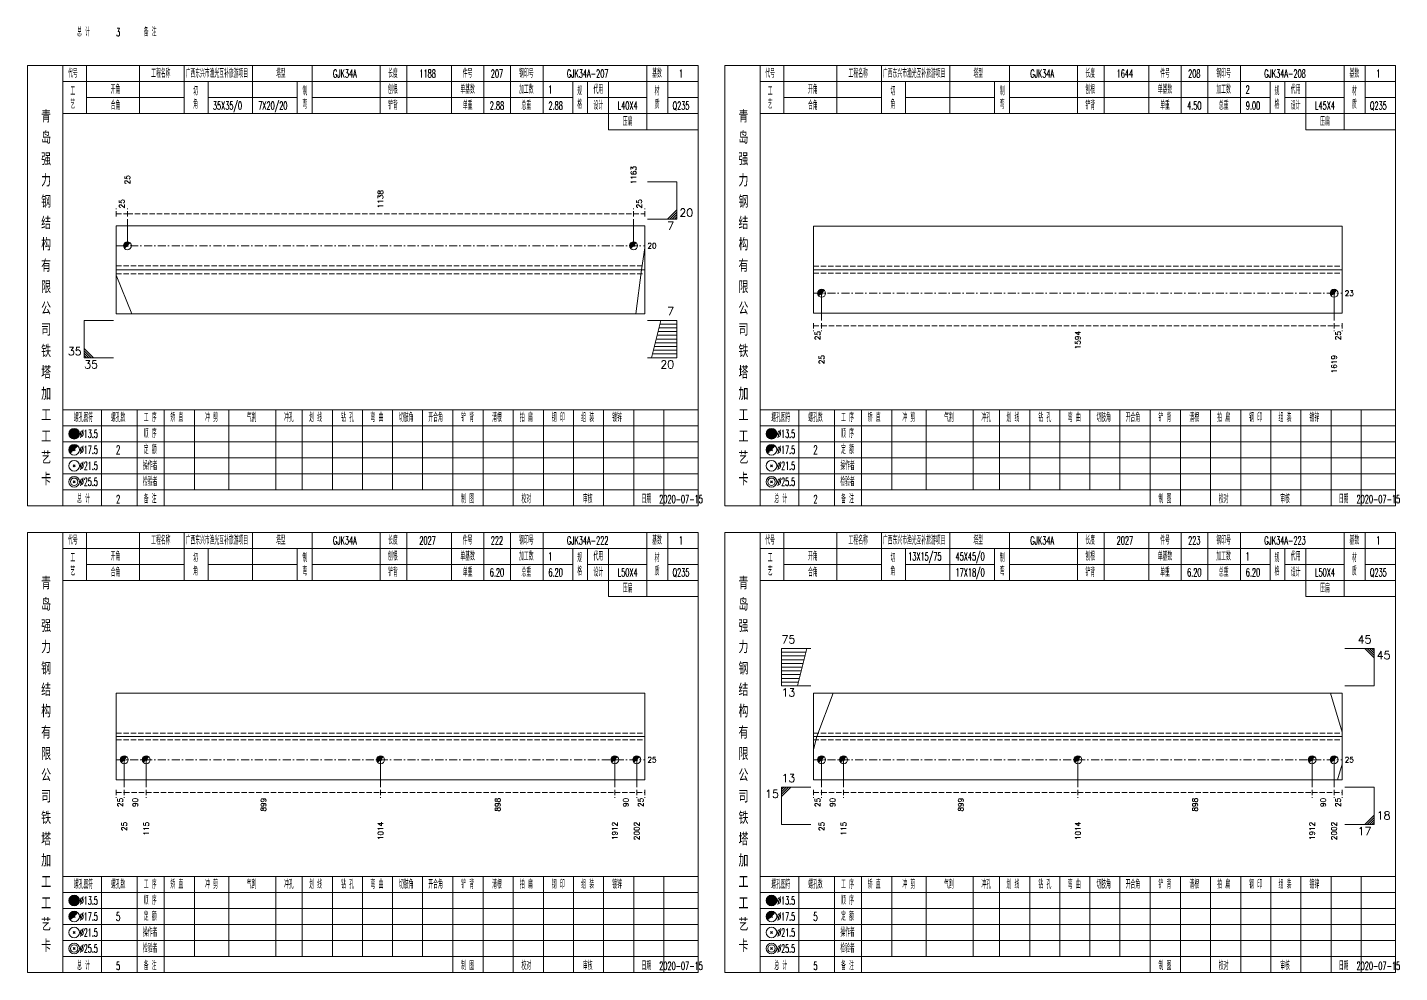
# Model space of a CAD drawing. Extents: x 0 to 2606, y -377 to 6479.
# Drawn here: x 2091 to 2606, y 6125 to 6479 of the extents above; entities that cross this region are included whole.
import ezdxf
from ezdxf.enums import TextEntityAlignment as Align

# ---------------------------------------------------------------- set-up
doc = ezdxf.new("R2010")
doc.units = 0
doc.header["$MEASUREMENT"] = 0
doc.linetypes.add('一点画线', pattern=[5.2, 3, -1, 0.2, -1])
doc.linetypes.add('虚线', pattern=[2.75, 2, -0.75])
doc.layers.get('0').update_dxf_attribs({"linetype": 'CONTINUOUS', "lineweight": 25})
doc.layers.add('1', color=7, linetype='CONTINUOUS', lineweight=25)
doc.layers.add('4', color=7, linetype='CONTINUOUS', lineweight=25)
doc.styles.get("Standard").update_dxf_attribs({"font": 'simplex.shx', "width": 0.7, "height": 3, "bigfont": 'gbhzfs.shx'})

msp = doc.modelspace()

# ---------------------------------------------------------------- linework, layer by layer
at = {"color": 7, "linetype": 'Continuous', "lineweight": 13}
for p, q in [((2334.6, 6421.5), (2323.6, 6421.5)), ((2334.6, 6407.5), (2334.6, 6421.5)), ((2331.1, 6407.5), (2334.6, 6411)), ((2331.98, 6407.5), (2334.6, 6410.12)), ((2332.85, 6407.5), (2334.6, 6409.25)), ((2128.67, 6397.5), (2128.67, 6407.5)), ((2318.43, 6397.5), (2318.43, 6407.5)), ((2334.6, 6407.5), (2323.6, 6407.5)), ((2333.73, 6407.5), (2334.6, 6408.38)), ((2322.6, 6396.75), (2321.43, 6388.5)), ((2321.43, 6388.5), (2319.26, 6372)), ((2124.5, 6386.44), (2130.34, 6372)), ((2388.91, 6379.67), (2388.91, 6369.5)), ((2580.99, 6379.67), (2580.99, 6369.5)), ((2112.5, 6369.5), (2123.5, 6369.5)), ((2112.5, 6369.5), (2112.5, 6355.5)), ((2334.6, 6369.5), (2323.6, 6369.5)), ((2328.6, 6369.5), (2325.1, 6355.5)), ((2334.6, 6368.1), (2328.25, 6368.1)), ((2334.6, 6369.5), (2334.6, 6355.5)), ((2334.6, 6362.5), (2326.85, 6362.5)), ((2334.6, 6363.9), (2327.2, 6363.9)), ((2334.6, 6365.3), (2327.55, 6365.3)), ((2334.6, 6366.7), (2327.9, 6366.7)), ((2116, 6355.5), (2112.5, 6359)), ((2115.12, 6355.5), (2112.5, 6358.12)), ((2334.6, 6358.3), (2325.8, 6358.3)), ((2334.6, 6359.7), (2326.15, 6359.7)), ((2334.6, 6361.1), (2326.5, 6361.1)), ((2114.25, 6355.5), (2112.5, 6357.25)), ((2113.38, 6355.5), (2112.5, 6356.38)), ((2112.5, 6355.5), (2123.5, 6355.5)), ((2334.6, 6355.5), (2323.6, 6355.5)), ((2334.6, 6356.9), (2325.45, 6356.9)), ((2373.9, 6246.5), (2384.9, 6246.5)), ((2373.9, 6232.5), (2373.9, 6246.5)), ((2373.9, 6245.1), (2383.05, 6245.1)), ((2379.9, 6232.5), (2383.4, 6246.5)), ((2596, 6246.5), (2585, 6246.5)), ((2592.5, 6246.5), (2596, 6243)), ((2593.38, 6246.5), (2596, 6243.88)), ((2594.25, 6246.5), (2596, 6244.75)), ((2595.12, 6246.5), (2596, 6245.62)), ((2596, 6232.5), (2596, 6246.5)), ((2373.9, 6243.7), (2382.7, 6243.7)), ((2373.9, 6242.3), (2382.35, 6242.3)), ((2373.9, 6240.9), (2382, 6240.9)), ((2373.9, 6239.5), (2381.65, 6239.5)), ((2373.9, 6238.1), (2381.3, 6238.1)), ((2373.9, 6236.7), (2380.95, 6236.7)), ((2373.9, 6235.3), (2380.6, 6235.3)), ((2373.9, 6233.9), (2380.25, 6233.9)), ((2373.9, 6232.5), (2384.9, 6232.5)), ((2387.17, 6213.5), (2393.23, 6229.7)), ((2584, 6215.12), (2579.6, 6229.7)), ((2596, 6232.5), (2585, 6232.5)), ((2385.9, 6208.64), (2387.17, 6213.5)), ((2127.5, 6204.8), (2127.5, 6194.5)), ((2135.74, 6204.8), (2135.74, 6194.5)), ((2223.6, 6204.8), (2223.6, 6194.5)), ((2311.36, 6204.8), (2311.36, 6194.5)), ((2319.6, 6204.8), (2319.6, 6194.5)), ((2388.9, 6204.8), (2388.9, 6194.5)), ((2397.14, 6204.8), (2397.14, 6194.5)), ((2485, 6204.8), (2485, 6194.5)), ((2572.76, 6204.8), (2572.76, 6194.5)), ((2581, 6204.8), (2581, 6194.5)), ((2584, 6203.13), (2582.34, 6197.3)), ((2373.9, 6194.5), (2384.9, 6194.5)), ((2373.9, 6194.5), (2373.9, 6180.5)), ((2374.78, 6194.5), (2373.9, 6193.62)), ((2375.65, 6194.5), (2373.9, 6192.75)), ((2376.53, 6194.5), (2373.9, 6191.88)), ((2377.4, 6194.5), (2373.9, 6191)), ((2596, 6194.5), (2585, 6194.5)), ((2596, 6194.5), (2596, 6180.5)), ((2592.5, 6180.5), (2596, 6184)), ((2593.38, 6180.5), (2596, 6183.12)), ((2373.9, 6180.5), (2384.9, 6180.5)), ((2596, 6180.5), (2585, 6180.5)), ((2594.25, 6180.5), (2596, 6182.25)), ((2595.12, 6180.5), (2596, 6181.38))]:
    msp.add_line(p, q, dxfattribs=at)
at = {"color": 8, "linetype": '虚线', "lineweight": 9}
for p, q in [((2124.5, 6408.5), (2124.5, 6411.5)), ((2124.5, 6409.5), (2128.67, 6409.5)), ((2128.67, 6408.5), (2128.67, 6411.5)), ((2128.67, 6408.5), (2128.67, 6411.5)), ((2128.67, 6409.5), (2318.43, 6409.5)), ((2318.43, 6408.5), (2318.43, 6411.5)), ((2318.43, 6408.5), (2318.43, 6411.5)), ((2318.43, 6409.5), (2322.6, 6409.5)), ((2322.6, 6408.5), (2322.6, 6411.5)), ((2385.9, 6368.5), (2385.9, 6365.5)), ((2388.91, 6368.5), (2388.91, 6365.5)), ((2388.91, 6368.5), (2388.91, 6365.5)), ((2580.99, 6368.5), (2580.99, 6365.5)), ((2580.99, 6368.5), (2580.99, 6365.5)), ((2584, 6368.5), (2584, 6365.5)), ((2385.9, 6367.5), (2388.91, 6367.5)), ((2388.91, 6367.5), (2580.99, 6367.5)), ((2580.99, 6367.5), (2584, 6367.5)), ((2124.5, 6193.5), (2124.5, 6190.5)), ((2127.5, 6193.5), (2127.5, 6190.5)), ((2127.5, 6193.5), (2127.5, 6190.5)), ((2135.74, 6193.5), (2135.74, 6190.5)), ((2135.74, 6193.5), (2135.74, 6190.5)), ((2223.6, 6193.5), (2223.6, 6190.5)), ((2223.6, 6193.5), (2223.6, 6190.5)), ((2311.36, 6193.5), (2311.36, 6190.5)), ((2311.36, 6193.5), (2311.36, 6190.5)), ((2319.6, 6193.5), (2319.6, 6190.5)), ((2319.6, 6193.5), (2319.6, 6190.5)), ((2322.6, 6193.5), (2322.6, 6190.5)), ((2385.9, 6193.5), (2385.9, 6190.5)), ((2388.9, 6193.5), (2388.9, 6190.5)), ((2388.9, 6193.5), (2388.9, 6190.5)), ((2397.14, 6193.5), (2397.14, 6190.5)), ((2397.14, 6193.5), (2397.14, 6190.5)), ((2485, 6193.5), (2485, 6190.5)), ((2485, 6193.5), (2485, 6190.5)), ((2572.76, 6193.5), (2572.76, 6190.5)), ((2572.76, 6193.5), (2572.76, 6190.5)), ((2581, 6193.5), (2581, 6190.5)), ((2581, 6193.5), (2581, 6190.5)), ((2584, 6193.5), (2584, 6190.5)), ((2124.5, 6192.5), (2127.5, 6192.5)), ((2127.5, 6192.5), (2135.74, 6192.5)), ((2135.74, 6192.5), (2223.6, 6192.5)), ((2223.6, 6192.5), (2311.36, 6192.5)), ((2311.36, 6192.5), (2319.6, 6192.5)), ((2319.6, 6192.5), (2322.6, 6192.5)), ((2385.9, 6192.5), (2388.9, 6192.5)), ((2388.9, 6192.5), (2397.14, 6192.5)), ((2397.14, 6192.5), (2485, 6192.5)), ((2485, 6192.5), (2572.76, 6192.5)), ((2572.76, 6192.5), (2581, 6192.5)), ((2581, 6192.5), (2584, 6192.5))]:
    msp.add_line(p, q, dxfattribs=at)
at = {"color": 7, "linetype": 'Continuous', "lineweight": 18}
for p, q in [((2124.5, 6405), (2124.5, 6372)), ((2124.5, 6405), (2322.6, 6405)), ((2322.6, 6405), (2322.6, 6372)), ((2385.9, 6404.83), (2385.9, 6372.17)), ((2385.9, 6404.83), (2584, 6404.83)), ((2584, 6404.83), (2584, 6372.17)), ((2124.5, 6388.5), (2322.6, 6388.5)), ((2385.9, 6388.5), (2584, 6388.5)), ((2124.5, 6229.7), (2124.5, 6197.3)), ((2124.5, 6229.7), (2322.6, 6229.7)), ((2322.6, 6229.7), (2322.6, 6197.3)), ((2385.9, 6229.7), (2385.9, 6197.3)), ((2385.9, 6229.7), (2584, 6229.7)), ((2584, 6229.7), (2584, 6197.3)), ((2124.5, 6213.5), (2322.6, 6213.5)), ((2385.9, 6213.5), (2584, 6213.5))]:
    msp.add_line(p, q, dxfattribs=at)
at = {"color": 3, "linetype": '一点画线', "lineweight": 13}
for p, q in [((2124.5, 6397.5), (2322.6, 6397.5)), ((2385.9, 6379.67), (2584, 6379.67)), ((2124.5, 6204.8), (2322.6, 6204.8)), ((2385.9, 6204.8), (2584, 6204.8))]:
    msp.add_line(p, q, dxfattribs=at)
at = {"color": 7, "linetype": 'Continuous', "lineweight": 0}
for p, q in [((2128.37, 6397.2), (2128.97, 6397.8)), ((2128.37, 6397.8), (2128.97, 6397.2)), ((2318.13, 6397.2), (2318.73, 6397.8)), ((2318.13, 6397.8), (2318.73, 6397.2))]:
    msp.add_line(p, q, dxfattribs=at)
at = {"color": 1, "linetype": '虚线', "lineweight": 18}
for p, q in [((2124.5, 6390), (2322.6, 6390)), ((2385.9, 6389.83), (2584, 6389.83)), ((2124.5, 6387), (2322.6, 6387)), ((2385.9, 6387.17), (2584, 6387.17)), ((2124.5, 6214.7), (2322.6, 6214.7)), ((2385.9, 6214.7), (2584, 6214.7)), ((2124.5, 6212.3), (2322.6, 6212.3)), ((2385.9, 6212.3), (2584, 6212.3))]:
    msp.add_line(p, q, dxfattribs=at)
at = {"color": 7, "linetype": 'Continuous', "lineweight": 13}
for centre in [(2128.67, 6397.5), (2318.43, 6397.5)]:
    msp.add_circle(centre, 1.5, dxfattribs=at)
for centre, radius in [((2128.67, 6397.5), 1.35), ((2128.67, 6397.5), 1.2), ((2128.67, 6397.5), 1.05), ((2318.43, 6397.5), 1.35), ((2318.43, 6397.5), 1.2), ((2318.43, 6397.5), 1.05), ((2128.67, 6397.5), 0.9), ((2128.67, 6397.5), 0.75), ((2128.67, 6397.5), 0.6), ((2128.67, 6397.5), 0.45), ((2128.67, 6397.5), 0.3), ((2128.67, 6397.5), 0.15), ((2318.43, 6397.5), 0.9), ((2318.43, 6397.5), 0.75), ((2318.43, 6397.5), 0.6), ((2318.43, 6397.5), 0.45), ((2318.43, 6397.5), 0.3), ((2318.43, 6397.5), 0.15)]:
    msp.add_arc(centre, radius, 45, 225, dxfattribs=at)
at = {"layer": '1', "color": 7, "linetype": 'Continuous', "lineweight": 0}
for p, q in [((2388.61, 6379.37), (2389.21, 6379.97)), ((2388.61, 6379.97), (2389.21, 6379.37)), ((2580.69, 6379.37), (2581.29, 6379.97)), ((2580.69, 6379.97), (2581.29, 6379.37)), ((2127.2, 6204.5), (2127.8, 6205.1)), ((2127.2, 6205.1), (2127.8, 6204.5)), ((2135.44, 6204.5), (2136.04, 6205.1)), ((2135.44, 6205.1), (2136.04, 6204.5)), ((2223.3, 6204.5), (2223.9, 6205.1)), ((2223.3, 6205.1), (2223.9, 6204.5)), ((2311.06, 6204.5), (2311.66, 6205.1)), ((2311.06, 6205.1), (2311.66, 6204.5)), ((2319.3, 6204.5), (2319.9, 6205.1)), ((2319.3, 6205.1), (2319.9, 6204.5)), ((2388.6, 6204.5), (2389.2, 6205.1)), ((2388.6, 6205.1), (2389.2, 6204.5)), ((2396.84, 6204.5), (2397.44, 6205.1)), ((2396.84, 6205.1), (2397.44, 6204.5)), ((2484.7, 6204.5), (2485.3, 6205.1)), ((2484.7, 6205.1), (2485.3, 6204.5)), ((2572.46, 6204.5), (2573.06, 6205.1)), ((2572.46, 6205.1), (2573.06, 6204.5)), ((2580.7, 6204.5), (2581.3, 6205.1)), ((2580.7, 6205.1), (2581.3, 6204.5))]:
    msp.add_line(p, q, dxfattribs=at)
at = {"layer": '1', "color": 7, "linetype": 'Continuous', "lineweight": 18}
for p, q in [((2124.5, 6372), (2322.6, 6372)), ((2385.9, 6372.17), (2584, 6372.17)), ((2124.5, 6197.3), (2322.6, 6197.3)), ((2385.9, 6197.3), (2584, 6197.3))]:
    msp.add_line(p, q, dxfattribs=at)
at = {"layer": '1', "color": 7, "linetype": 'Continuous', "lineweight": 13}
for centre in [(2388.91, 6379.67), (2580.99, 6379.67), (2127.5, 6204.8), (2135.74, 6204.8), (2223.6, 6204.8), (2311.36, 6204.8), (2319.6, 6204.8), (2388.9, 6204.8), (2397.14, 6204.8), (2485, 6204.8), (2572.76, 6204.8), (2581, 6204.8)]:
    msp.add_circle(centre, 1.5, dxfattribs=at)
for centre, radius in [((2388.91, 6379.67), 1.35), ((2388.91, 6379.67), 1.2), ((2388.91, 6379.67), 1.05), ((2388.91, 6379.67), 0.9), ((2388.91, 6379.67), 0.75), ((2388.91, 6379.67), 0.6), ((2388.91, 6379.67), 0.45), ((2388.91, 6379.67), 0.3), ((2388.91, 6379.67), 0.15), ((2580.99, 6379.67), 1.35), ((2580.99, 6379.67), 1.2), ((2580.99, 6379.67), 1.05), ((2580.99, 6379.67), 0.9), ((2580.99, 6379.67), 0.75), ((2580.99, 6379.67), 0.6), ((2580.99, 6379.67), 0.45), ((2580.99, 6379.67), 0.3), ((2580.99, 6379.67), 0.15), ((2127.5, 6204.8), 1.35), ((2127.5, 6204.8), 1.2), ((2127.5, 6204.8), 1.05), ((2127.5, 6204.8), 0.9), ((2127.5, 6204.8), 0.75), ((2127.5, 6204.8), 0.6), ((2127.5, 6204.8), 0.45), ((2127.5, 6204.8), 0.3), ((2127.5, 6204.8), 0.15), ((2135.74, 6204.8), 1.35), ((2135.74, 6204.8), 1.2), ((2135.74, 6204.8), 1.05), ((2135.74, 6204.8), 0.9), ((2135.74, 6204.8), 0.75), ((2135.74, 6204.8), 0.6), ((2135.74, 6204.8), 0.45), ((2135.74, 6204.8), 0.3), ((2135.74, 6204.8), 0.15), ((2223.6, 6204.8), 1.35), ((2223.6, 6204.8), 1.2), ((2223.6, 6204.8), 1.05), ((2223.6, 6204.8), 0.9), ((2223.6, 6204.8), 0.75), ((2223.6, 6204.8), 0.6), ((2223.6, 6204.8), 0.45), ((2223.6, 6204.8), 0.3), ((2223.6, 6204.8), 0.15), ((2311.36, 6204.8), 1.35), ((2311.36, 6204.8), 1.2), ((2311.36, 6204.8), 1.05), ((2311.36, 6204.8), 0.9), ((2311.36, 6204.8), 0.75), ((2311.36, 6204.8), 0.6), ((2311.36, 6204.8), 0.45), ((2311.36, 6204.8), 0.3), ((2311.36, 6204.8), 0.15), ((2319.6, 6204.8), 1.35), ((2319.6, 6204.8), 1.2), ((2319.6, 6204.8), 1.05), ((2319.6, 6204.8), 0.9), ((2319.6, 6204.8), 0.75), ((2319.6, 6204.8), 0.6), ((2319.6, 6204.8), 0.45), ((2319.6, 6204.8), 0.3), ((2319.6, 6204.8), 0.15), ((2388.9, 6204.8), 1.35), ((2388.9, 6204.8), 1.2), ((2388.9, 6204.8), 1.05), ((2388.9, 6204.8), 0.9), ((2388.9, 6204.8), 0.75), ((2388.9, 6204.8), 0.6), ((2388.9, 6204.8), 0.45), ((2388.9, 6204.8), 0.3), ((2388.9, 6204.8), 0.15), ((2397.14, 6204.8), 1.35), ((2397.14, 6204.8), 1.2), ((2397.14, 6204.8), 1.05), ((2397.14, 6204.8), 0.9), ((2397.14, 6204.8), 0.75), ((2397.14, 6204.8), 0.6), ((2397.14, 6204.8), 0.45), ((2397.14, 6204.8), 0.3), ((2397.14, 6204.8), 0.15), ((2485, 6204.8), 1.35), ((2485, 6204.8), 1.2), ((2485, 6204.8), 1.05), ((2485, 6204.8), 0.9), ((2485, 6204.8), 0.75), ((2485, 6204.8), 0.6), ((2485, 6204.8), 0.45), ((2485, 6204.8), 0.3), ((2485, 6204.8), 0.15), ((2572.76, 6204.8), 1.35), ((2572.76, 6204.8), 1.2), ((2572.76, 6204.8), 1.05), ((2572.76, 6204.8), 0.9), ((2572.76, 6204.8), 0.75), ((2572.76, 6204.8), 0.6), ((2572.76, 6204.8), 0.45), ((2572.76, 6204.8), 0.3), ((2572.76, 6204.8), 0.15), ((2581, 6204.8), 1.35), ((2581, 6204.8), 1.2), ((2581, 6204.8), 1.05), ((2581, 6204.8), 0.9), ((2581, 6204.8), 0.75), ((2581, 6204.8), 0.6), ((2581, 6204.8), 0.45), ((2581, 6204.8), 0.3), ((2581, 6204.8), 0.15)]:
    msp.add_arc(centre, radius, 45, 225, dxfattribs=at)
at = {"layer": '4', "color": 1, "linetype": 'Continuous', "lineweight": 18}
for p, q in [((2104.5, 6300), (2104.5, 6465)), ((2113.4, 6447), (2113.4, 6465)), ((2133.2, 6447), (2133.2, 6465)), ((2150, 6447), (2150, 6465)), ((2175.6, 6447), (2175.6, 6465)), ((2197.9, 6447), (2197.9, 6465)), ((2223.4, 6447), (2223.4, 6465)), ((2233.4, 6447), (2233.4, 6465)), ((2250.1, 6447), (2250.1, 6465)), ((2262.3, 6447), (2262.3, 6465)), ((2272.3, 6447), (2272.3, 6465)), ((2284.5, 6447), (2284.5, 6465)), ((2323.4, 6441), (2323.4, 6465)), ((2331.2, 6447), (2331.2, 6465)), ((2365.9, 6300), (2365.9, 6465)), ((2374.8, 6447), (2374.8, 6465)), ((2394.6, 6447), (2394.6, 6465)), ((2411.4, 6447), (2411.4, 6465)), ((2437, 6447), (2437, 6465)), ((2459.3, 6447), (2459.3, 6465)), ((2484.8, 6447), (2484.8, 6465)), ((2494.8, 6447), (2494.8, 6465)), ((2511.5, 6447), (2511.5, 6465)), ((2523.7, 6447), (2523.7, 6465)), ((2533.7, 6447), (2533.7, 6465)), ((2545.9, 6447), (2545.9, 6465)), ((2584.8, 6441), (2584.8, 6465)), ((2592.6, 6447), (2592.6, 6465)), ((2104.5, 6459), (2342.6, 6459)), ((2159, 6447), (2159, 6459)), ((2192.3, 6447), (2192.3, 6459)), ((2295.6, 6447), (2295.6, 6459)), ((2301.2, 6447), (2301.2, 6459)), ((2309, 6441), (2309, 6459)), ((2365.9, 6459), (2604, 6459)), ((2420.4, 6447), (2420.4, 6459)), ((2453.7, 6447), (2453.7, 6459)), ((2557, 6447), (2557, 6459)), ((2562.6, 6447), (2562.6, 6459)), ((2570.4, 6441), (2570.4, 6459)), ((2113.4, 6453), (2150, 6453)), ((2159, 6453), (2192.3, 6453)), ((2197.9, 6453), (2295.6, 6453)), ((2301.2, 6453), (2323.4, 6453)), ((2331.2, 6453), (2342.6, 6453)), ((2374.8, 6453), (2411.4, 6453)), ((2420.4, 6453), (2453.7, 6453)), ((2459.3, 6453), (2557, 6453)), ((2562.6, 6453), (2584.8, 6453)), ((2592.6, 6453), (2604, 6453)), ((2104.5, 6447), (2342.6, 6447)), ((2365.9, 6447), (2604, 6447)), ((2309, 6441), (2342.6, 6441)), ((2570.4, 6441), (2604, 6441)), ((2104.5, 6336), (2342.6, 6336)), ((2119, 6300), (2119, 6336)), ((2132.3, 6300), (2132.3, 6336)), ((2142.4, 6300), (2142.4, 6336)), ((2153.8, 6306), (2153.8, 6336)), ((2166.7, 6306), (2166.7, 6336)), ((2184.3, 6306), (2184.3, 6336)), ((2194.2, 6306), (2194.2, 6336)), ((2205.5, 6306), (2205.5, 6336)), ((2216.8, 6306), (2216.8, 6336)), ((2228.1, 6306), (2228.1, 6336)), ((2239.3, 6306), (2239.3, 6336)), ((2250.7, 6306), (2250.7, 6336)), ((2262, 6306), (2262, 6336)), ((2273.3, 6306), (2273.3, 6336)), ((2284.6, 6306), (2284.6, 6336)), ((2295.9, 6306), (2295.9, 6336)), ((2307.2, 6306), (2307.2, 6336)), ((2318.5, 6306), (2318.5, 6336)), ((2329.8, 6306), (2329.8, 6336)), ((2365.9, 6336), (2604, 6336)), ((2380.4, 6300), (2380.4, 6336)), ((2393.7, 6300), (2393.7, 6336)), ((2403.8, 6300), (2403.8, 6336)), ((2415.2, 6306), (2415.2, 6336)), ((2428.1, 6306), (2428.1, 6336)), ((2445.7, 6306), (2445.7, 6336)), ((2455.6, 6306), (2455.6, 6336)), ((2466.9, 6306), (2466.9, 6336)), ((2478.2, 6306), (2478.2, 6336)), ((2489.5, 6306), (2489.5, 6336)), ((2500.7, 6306), (2500.7, 6336)), ((2512.1, 6306), (2512.1, 6336)), ((2523.4, 6306), (2523.4, 6336)), ((2534.7, 6306), (2534.7, 6336)), ((2546, 6306), (2546, 6336)), ((2557.3, 6306), (2557.3, 6336)), ((2568.6, 6306), (2568.6, 6336)), ((2579.9, 6306), (2579.9, 6336)), ((2591.2, 6306), (2591.2, 6336)), ((2104.5, 6330), (2342.6, 6330)), ((2365.9, 6330), (2604, 6330)), ((2104.5, 6324), (2342.6, 6324)), ((2365.9, 6324), (2604, 6324)), ((2104.5, 6318), (2342.6, 6318)), ((2365.9, 6318), (2604, 6318)), ((2104.5, 6312), (2342.6, 6312)), ((2365.9, 6312), (2604, 6312)), ((2104.5, 6306), (2342.6, 6306)), ((2250.7, 6300), (2250.7, 6306)), ((2262, 6300), (2262, 6306)), ((2273.3, 6300), (2273.3, 6306)), ((2284.6, 6300), (2284.6, 6306)), ((2295.9, 6300), (2295.9, 6306)), ((2307.2, 6300), (2307.2, 6306)), ((2318.5, 6300), (2318.5, 6306)), ((2329.8, 6300), (2329.8, 6306)), ((2365.9, 6306), (2604, 6306)), ((2512.1, 6300), (2512.1, 6306)), ((2523.4, 6300), (2523.4, 6306)), ((2534.7, 6300), (2534.7, 6306)), ((2546, 6300), (2546, 6306)), ((2557.3, 6300), (2557.3, 6306)), ((2568.6, 6300), (2568.6, 6306)), ((2579.9, 6300), (2579.9, 6306)), ((2591.2, 6300), (2591.2, 6306)), ((2104.5, 6125), (2104.5, 6290)), ((2113.4, 6272), (2113.4, 6290)), ((2133.2, 6272), (2133.2, 6290)), ((2150, 6272), (2150, 6290)), ((2175.6, 6272), (2175.6, 6290)), ((2197.9, 6272), (2197.9, 6290)), ((2223.4, 6272), (2223.4, 6290)), ((2233.4, 6272), (2233.4, 6290)), ((2250.1, 6272), (2250.1, 6290)), ((2262.3, 6272), (2262.3, 6290)), ((2272.3, 6272), (2272.3, 6290)), ((2284.5, 6272), (2284.5, 6290)), ((2323.4, 6266), (2323.4, 6290)), ((2331.2, 6272), (2331.2, 6290)), ((2365.9, 6125), (2365.9, 6290)), ((2374.8, 6272), (2374.8, 6290)), ((2394.6, 6272), (2394.6, 6290)), ((2411.4, 6272), (2411.4, 6290)), ((2437, 6272), (2437, 6290)), ((2459.3, 6272), (2459.3, 6290)), ((2484.8, 6272), (2484.8, 6290)), ((2494.8, 6272), (2494.8, 6290)), ((2511.5, 6272), (2511.5, 6290)), ((2523.7, 6272), (2523.7, 6290)), ((2533.7, 6272), (2533.7, 6290)), ((2545.9, 6272), (2545.9, 6290)), ((2584.8, 6266), (2584.8, 6290)), ((2592.6, 6272), (2592.6, 6290)), ((2104.5, 6284), (2342.6, 6284)), ((2159, 6272), (2159, 6284)), ((2192.3, 6272), (2192.3, 6284)), ((2295.6, 6272), (2295.6, 6284)), ((2301.2, 6272), (2301.2, 6284)), ((2309, 6266), (2309, 6284)), ((2365.9, 6284), (2604, 6284)), ((2420.4, 6272), (2420.4, 6284)), ((2453.7, 6272), (2453.7, 6284)), ((2557, 6272), (2557, 6284)), ((2562.6, 6272), (2562.6, 6284)), ((2570.4, 6266), (2570.4, 6284)), ((2113.4, 6278), (2150, 6278)), ((2159, 6278), (2192.3, 6278)), ((2197.9, 6278), (2295.6, 6278)), ((2301.2, 6278), (2323.4, 6278)), ((2331.2, 6278), (2342.6, 6278)), ((2374.8, 6278), (2411.4, 6278)), ((2420.4, 6278), (2453.7, 6278)), ((2459.3, 6278), (2557, 6278)), ((2562.6, 6278), (2584.8, 6278)), ((2592.6, 6278), (2604, 6278)), ((2104.5, 6272), (2342.6, 6272)), ((2365.9, 6272), (2604, 6272)), ((2309, 6266), (2342.6, 6266)), ((2570.4, 6266), (2604, 6266)), ((2104.5, 6161), (2342.6, 6161)), ((2119, 6125), (2119, 6161)), ((2132.3, 6125), (2132.3, 6161)), ((2142.4, 6125), (2142.4, 6161)), ((2153.8, 6131), (2153.8, 6161)), ((2166.7, 6131), (2166.7, 6161)), ((2184.3, 6131), (2184.3, 6161)), ((2194.2, 6131), (2194.2, 6161)), ((2205.5, 6131), (2205.5, 6161)), ((2216.8, 6131), (2216.8, 6161)), ((2228.1, 6131), (2228.1, 6161)), ((2239.3, 6131), (2239.3, 6161)), ((2250.7, 6131), (2250.7, 6161)), ((2262, 6131), (2262, 6161)), ((2273.3, 6131), (2273.3, 6161)), ((2284.6, 6131), (2284.6, 6161)), ((2295.9, 6131), (2295.9, 6161)), ((2307.2, 6131), (2307.2, 6161)), ((2318.5, 6131), (2318.5, 6161)), ((2329.8, 6131), (2329.8, 6161)), ((2365.9, 6161), (2604, 6161)), ((2380.4, 6125), (2380.4, 6161)), ((2393.7, 6125), (2393.7, 6161)), ((2403.8, 6125), (2403.8, 6161)), ((2415.2, 6131), (2415.2, 6161)), ((2428.1, 6131), (2428.1, 6161)), ((2445.7, 6131), (2445.7, 6161)), ((2455.6, 6131), (2455.6, 6161)), ((2466.9, 6131), (2466.9, 6161)), ((2478.2, 6131), (2478.2, 6161)), ((2489.5, 6131), (2489.5, 6161)), ((2500.7, 6131), (2500.7, 6161)), ((2512.1, 6131), (2512.1, 6161)), ((2523.4, 6131), (2523.4, 6161)), ((2534.7, 6131), (2534.7, 6161)), ((2546, 6131), (2546, 6161)), ((2557.3, 6131), (2557.3, 6161)), ((2568.6, 6131), (2568.6, 6161)), ((2579.9, 6131), (2579.9, 6161)), ((2591.2, 6131), (2591.2, 6161)), ((2104.5, 6155), (2342.6, 6155)), ((2365.9, 6155), (2604, 6155)), ((2104.5, 6149), (2342.6, 6149)), ((2365.9, 6149), (2604, 6149)), ((2104.5, 6143), (2342.6, 6143)), ((2365.9, 6143), (2604, 6143)), ((2104.5, 6137), (2342.6, 6137)), ((2365.9, 6137), (2604, 6137)), ((2104.5, 6131), (2342.6, 6131)), ((2250.7, 6125), (2250.7, 6131)), ((2262, 6125), (2262, 6131)), ((2273.3, 6125), (2273.3, 6131)), ((2284.6, 6125), (2284.6, 6131)), ((2295.9, 6125), (2295.9, 6131)), ((2307.2, 6125), (2307.2, 6131)), ((2318.5, 6125), (2318.5, 6131)), ((2329.8, 6125), (2329.8, 6131)), ((2365.9, 6131), (2604, 6131)), ((2512.1, 6125), (2512.1, 6131)), ((2523.4, 6125), (2523.4, 6131)), ((2534.7, 6125), (2534.7, 6131)), ((2546, 6125), (2546, 6131)), ((2557.3, 6125), (2557.3, 6131)), ((2568.6, 6125), (2568.6, 6131)), ((2579.9, 6125), (2579.9, 6131)), ((2591.2, 6125), (2591.2, 6131))]:
    msp.add_line(p, q, dxfattribs=at)
at = {"layer": '4', "color": 7, "linetype": 'Continuous', "lineweight": 13}
for p, q in [((2108.5, 6326.8), (2108.9, 6327.2)), ((2108.9, 6326.8), (2108.5, 6327.2)), ((2369.9, 6326.8), (2370.3, 6327.2)), ((2370.3, 6326.8), (2369.9, 6327.2)), ((2108.3, 6314.6), (2109.1, 6315.4)), ((2109.1, 6314.6), (2108.3, 6315.4)), ((2369.7, 6314.6), (2370.5, 6315.4)), ((2370.5, 6314.6), (2369.7, 6315.4)), ((2108.3, 6308.6), (2109.1, 6309.4)), ((2109.1, 6308.6), (2108.3, 6309.4)), ((2369.7, 6308.6), (2370.5, 6309.4)), ((2370.5, 6308.6), (2369.7, 6309.4)), ((2108.5, 6151.8), (2108.9, 6152.2)), ((2108.9, 6151.8), (2108.5, 6152.2)), ((2369.9, 6151.8), (2370.3, 6152.2)), ((2370.3, 6151.8), (2369.9, 6152.2)), ((2108.3, 6139.6), (2109.1, 6140.4)), ((2109.1, 6139.6), (2108.3, 6140.4)), ((2369.7, 6139.6), (2370.5, 6140.4)), ((2370.5, 6139.6), (2369.7, 6140.4)), ((2108.3, 6133.6), (2109.1, 6134.4)), ((2109.1, 6133.6), (2108.3, 6134.4)), ((2369.7, 6133.6), (2370.5, 6134.4)), ((2370.5, 6133.6), (2369.7, 6134.4))]:
    msp.add_line(p, q, dxfattribs=at)
at = {"layer": '4', "color": 7, "linetype": 'Continuous', "lineweight": 0}
for p, q in [((2108.3, 6320.6), (2109.1, 6321.4)), ((2108.3, 6321.4), (2109.1, 6320.6)), ((2369.7, 6320.6), (2370.5, 6321.4)), ((2369.7, 6321.4), (2370.5, 6320.6)), ((2108.3, 6145.6), (2109.1, 6146.4)), ((2108.3, 6146.4), (2109.1, 6145.6)), ((2369.7, 6145.6), (2370.5, 6146.4)), ((2369.7, 6146.4), (2370.5, 6145.6))]:
    msp.add_line(p, q, dxfattribs=at)
at = {"layer": '4', "color": 1, "linetype": 'Continuous', "lineweight": 18}
for points in [[(2091.2, 6465), (2091.2, 6300), (2342.6, 6300), (2342.6, 6465)], [(2352.6, 6465), (2352.6, 6300), (2604, 6300), (2604, 6465)], [(2091.2, 6290), (2091.2, 6125), (2342.6, 6125), (2342.6, 6290)], [(2352.6, 6290), (2352.6, 6125), (2604, 6125), (2604, 6290)]]:
    msp.add_lwpolyline(points, close=True, dxfattribs=at)
at = {"layer": '4', "color": 7, "linetype": 'Continuous', "lineweight": 13}
for centre, radius in [((2108.7, 6327), 2), ((2108.7, 6327), 1.8), ((2108.7, 6327), 1.6), ((2108.7, 6327), 1.4), ((2108.7, 6327), 1.2), ((2108.7, 6327), 1), ((2108.7, 6327), 0.8), ((2108.7, 6327), 0.6), ((2108.7, 6327), 0.4), ((2108.7, 6327), 0.2), ((2370.1, 6327), 2), ((2370.1, 6327), 1.8), ((2370.1, 6327), 1.6), ((2370.1, 6327), 1.4), ((2370.1, 6327), 1.2), ((2370.1, 6327), 1), ((2370.1, 6327), 0.8), ((2370.1, 6327), 0.6), ((2370.1, 6327), 0.4), ((2370.1, 6327), 0.2), ((2108.7, 6321), 2), ((2370.1, 6321), 2), ((2108.7, 6315), 2), ((2370.1, 6315), 2), ((2108.7, 6309), 2), ((2108.7, 6309), 1.4), ((2370.1, 6309), 2), ((2370.1, 6309), 1.4), ((2108.7, 6152), 2), ((2108.7, 6152), 1.8), ((2108.7, 6152), 1.6), ((2108.7, 6152), 1.4), ((2108.7, 6152), 1.2), ((2108.7, 6152), 1), ((2108.7, 6152), 0.8), ((2108.7, 6152), 0.6), ((2108.7, 6152), 0.4), ((2108.7, 6152), 0.2), ((2370.1, 6152), 2), ((2370.1, 6152), 1.8), ((2370.1, 6152), 1.6), ((2370.1, 6152), 1.4), ((2370.1, 6152), 1.2), ((2370.1, 6152), 1), ((2370.1, 6152), 0.8), ((2370.1, 6152), 0.6), ((2370.1, 6152), 0.4), ((2370.1, 6152), 0.2), ((2108.7, 6146), 2), ((2370.1, 6146), 2), ((2108.7, 6140), 2), ((2370.1, 6140), 2), ((2108.7, 6134), 2), ((2108.7, 6134), 1.4), ((2370.1, 6134), 2), ((2370.1, 6134), 1.4)]:
    msp.add_circle(centre, radius, dxfattribs=at)
for centre, radius in [((2108.7, 6321), 1.8), ((2108.7, 6321), 1.6), ((2108.7, 6321), 1.4), ((2108.7, 6321), 1.2), ((2108.7, 6321), 1), ((2108.7, 6321), 0.8), ((2108.7, 6321), 0.6), ((2108.7, 6321), 0.4), ((2370.1, 6321), 1.8), ((2370.1, 6321), 1.6), ((2370.1, 6321), 1.4), ((2370.1, 6321), 1.2), ((2370.1, 6321), 1), ((2370.1, 6321), 0.8), ((2370.1, 6321), 0.6), ((2370.1, 6321), 0.4), ((2108.7, 6321), 0.2), ((2370.1, 6321), 0.2), ((2108.7, 6146), 1.8), ((2108.7, 6146), 1.6), ((2108.7, 6146), 1.4), ((2108.7, 6146), 1.2), ((2108.7, 6146), 1), ((2108.7, 6146), 0.8), ((2108.7, 6146), 0.6), ((2370.1, 6146), 1.8), ((2370.1, 6146), 1.6), ((2370.1, 6146), 1.4), ((2370.1, 6146), 1.2), ((2370.1, 6146), 1), ((2370.1, 6146), 0.8), ((2370.1, 6146), 0.6), ((2108.7, 6146), 0.4), ((2108.7, 6146), 0.2), ((2370.1, 6146), 0.4), ((2370.1, 6146), 0.2)]:
    msp.add_arc(centre, radius, 45, 225, dxfattribs=at)

# ---------------------------------------------------------------- texts
at = {"color": 7, "linetype": 'Continuous', "lineweight": 13}
for s, p in [('1163', (2318.43, 6420.5)), ('25', (2128.67, 6420.5))]:
    msp.add_text(s, height=2, rotation=90, dxfattribs=at).set_placement(p, align=Align.MIDDLE_LEFT)
at = {"color": 8, "linetype": 'Continuous', "lineweight": 9}
for s, p in [('25', (2126.58, 6411.5)), ('1138', (2223.55, 6411.5)), ('25', (2320.52, 6411.5))]:
    msp.add_text(s, height=2, rotation=90, dxfattribs=at).set_placement(p, align=Align.MIDDLE_LEFT)
at = {"color": 7, "linetype": 'Continuous', "lineweight": 13}
for s, p in [('20', (2335.6, 6407.5)), ('75', (2373.9, 6247.5)), ('13', (2373.9, 6195.5)), ('18', (2597, 6181.5))]:
    msp.add_text(s, height=3, dxfattribs=at).set_placement(p, align=Align.BOTTOM_LEFT)
for s, p in [('7', (2333.6, 6406.5)), ('20', (2333.6, 6354.5)), ('15', (2372.9, 6193.5)), ('17', (2595, 6179.5))]:
    msp.add_text(s, height=3, dxfattribs=at).set_placement(p, align=Align.TOP_RIGHT)
for s, p in [('20', (2323.6, 6397.5)), ('23', (2585, 6379.67)), ('25', (2323.6, 6204.8)), ('25', (2585, 6204.8))]:
    msp.add_text(s, height=2, dxfattribs=at).set_placement(p, align=Align.MIDDLE_LEFT)
for s, p in [('7', (2333.6, 6370.5)), ('35', (2111.5, 6355.5)), ('45', (2595, 6247.5))]:
    msp.add_text(s, height=3, dxfattribs=at).set_placement(p, align=Align.BOTTOM_RIGHT)
at = {"color": 8, "linetype": 'Continuous', "lineweight": 9}
for s, p in [('25', (2387.41, 6365.5)), ('1594', (2484.95, 6365.5)), ('25', (2582.49, 6365.5)), ('25', (2126, 6190.5)), ('90', (2131.62, 6190.5)), ('899', (2179.67, 6190.5)), ('898', (2267.48, 6190.5)), ('90', (2315.48, 6190.5)), ('25', (2321.1, 6190.5)), ('25', (2387.4, 6190.5)), ('90', (2393.02, 6190.5)), ('899', (2441.07, 6190.5)), ('898', (2528.88, 6190.5)), ('90', (2576.88, 6190.5)), ('25', (2582.5, 6190.5))]:
    msp.add_text(s, height=2, rotation=90, dxfattribs=at).set_placement(p, align=Align.MIDDLE_RIGHT)
at = {"color": 7, "linetype": 'Continuous', "lineweight": 13}
for s, p in [('35', (2112.5, 6354.5)), ('45', (2597, 6245.5)), ('13', (2373.9, 6231.5))]:
    msp.add_text(s, height=3, dxfattribs=at).set_placement(p, align=Align.TOP_LEFT)
at = {"layer": '1', "color": 7, "linetype": 'Continuous', "lineweight": 13}
for s, p in [('25', (2388.91, 6356.5)), ('1619', (2580.99, 6356.5)), ('25', (2127.5, 6181.5)), ('115', (2135.74, 6181.5)), ('1014', (2223.6, 6181.5)), ('1912', (2311.36, 6181.5)), ('2002', (2319.6, 6181.5)), ('25', (2388.9, 6181.5)), ('115', (2397.14, 6181.5)), ('1014', (2485, 6181.5)), ('1912', (2572.76, 6181.5)), ('2002', (2581, 6181.5))]:
    msp.add_text(s, height=2, rotation=90, dxfattribs=at).set_placement(p, align=Align.MIDDLE_RIGHT)
at = {"layer": '4', "color": 1, "linetype": 'Continuous', "lineweight": 13}
for s, height, width, p in [('总 计', 3, 0.6, (2112.2, 6477.5)), ('3', 3, 0.6, (2125.2, 6477.5)), ('备 注', 3, 0.6, (2137.2, 6477.5)), ('代号', 3, 0.6, (2108.2, 6462)), ('工程名称', 3, 0.6, (2141.2, 6462)), ('广西东兴市渔光互补旅游项目', 3, 0.6, (2162.2, 6462)), ('塔型', 3, 0.6, (2186.2, 6462)), ('GJK34A', 3, 0.6, (2210.2, 6462)), ('长度', 3, 0.6, (2228.2, 6462)), ('1188', 3, 0.6, (2241.2, 6462)), ('件号', 3, 0.6, (2256.2, 6462)), ('207', 3, 0.6, (2267.2, 6462)), ('钢印号', 3, 0.6, (2278.2, 6462)), ('GJK34A-207', 3, 0.6, (2301.2, 6462)), ('基数', 3, 0.6, (2327.2, 6462)), ('1', 3, 0.6, (2336.2, 6462)), ('代号', 3, 0.6, (2369.6, 6462)), ('工程名称', 3, 0.6, (2402.6, 6462)), ('广西东兴市渔光互补旅游项目', 3, 0.6, (2423.6, 6462)), ('塔型', 3, 0.6, (2447.6, 6462)), ('GJK34A', 3, 0.6, (2471.6, 6462)), ('长度', 3, 0.6, (2489.6, 6462)), ('1644', 3, 0.6, (2502.6, 6462)), ('件号', 3, 0.6, (2517.6, 6462)), ('208', 3, 0.6, (2528.6, 6462)), ('钢印号', 3, 0.6, (2539.6, 6462)), ('GJK34A-208', 3, 0.6, (2562.6, 6462)), ('基数', 3, 0.6, (2588.6, 6462)), ('1', 3, 0.6, (2597.6, 6462)), ('工', 3, 0.6, (2108.2, 6455.4)), ('开角', 3, 0.6, (2124.2, 6456)), ('切', 3, 0.6, (2154.2, 6455.4)), ('制', 3, 0.6, (2195.2, 6455.4)), ('刨根', 3, 0.6, (2228.2, 6456)), ('单基数', 3, 0.6, (2256.2, 6456)), ('加工数', 3, 0.6, (2278.2, 6456)), ('1', 3, 0.6, (2287.2, 6456)), ('规', 3, 0.6, (2298.2, 6455.4)), ('代用', 3, 0.6, (2305.2, 6456)), ('材', 3, 0.6, (2327.2, 6455.4)), ('工', 3, 0.6, (2369.6, 6455.4)), ('开角', 3, 0.6, (2385.6, 6456)), ('切', 3, 0.6, (2415.6, 6455.4)), ('制', 3, 0.6, (2456.6, 6455.4)), ('刨根', 3, 0.6, (2489.6, 6456)), ('单基数', 3, 0.6, (2517.6, 6456)), ('加工数', 3, 0.6, (2539.6, 6456)), ('2', 3, 0.6, (2548.6, 6456)), ('规', 3, 0.6, (2559.6, 6455.4)), ('代用', 3, 0.6, (2566.6, 6456)), ('材', 3, 0.6, (2588.6, 6455.4)), ('艺', 3, 0.6, (2108.2, 6450.4)), ('合角', 3, 0.6, (2124.2, 6450)), ('角', 3, 0.6, (2154.2, 6450.4)), ('35X35/0', 3, 0.6, (2166.2, 6450)), ('7X20/20', 3, 0.6, (2183.2, 6450)), ('弯', 3, 0.6, (2195.2, 6450.4)), ('铲背', 3, 0.6, (2228.2, 6450)), ('单重', 3, 0.6, (2256.2, 6450)), ('2.88', 3, 0.6, (2267.2, 6450)), ('总重', 3, 0.6, (2278.2, 6450)), ('2.88', 3, 0.6, (2289.2, 6450)), ('格', 3, 0.6, (2298.2, 6450.4)), ('设计', 3, 0.6, (2305.2, 6450)), ('L40X4', 3, 0.6, (2316.2, 6450)), ('质', 3, 0.6, (2327.2, 6450.4)), ('Q235', 3, 0.6, (2336.2, 6450)), ('艺', 3, 0.6, (2369.6, 6450.4)), ('合角', 3, 0.6, (2385.6, 6450)), ('角', 3, 0.6, (2415.6, 6450.4)), ('弯', 3, 0.6, (2456.6, 6450.4)), ('铲背', 3, 0.6, (2489.6, 6450)), ('单重', 3, 0.6, (2517.6, 6450)), ('4.50', 3, 0.6, (2528.6, 6450)), ('总重', 3, 0.6, (2539.6, 6450)), ('9.00', 3, 0.6, (2550.6, 6450)), ('格', 3, 0.6, (2559.6, 6450.4)), ('设计', 3, 0.6, (2566.6, 6450)), ('L45X4', 3, 0.6, (2577.6, 6450)), ('质', 3, 0.6, (2588.6, 6450.4)), ('Q235', 3, 0.6, (2597.6, 6450)), ('青', 4.6, 0.8, (2098.2, 6446)), ('压扁', 3, 0.6, (2316.2, 6444)), ('青', 4.6, 0.8, (2359.6, 6446)), ('压扁', 3, 0.6, (2577.6, 6444)), ('岛', 4.6, 0.8, (2098.2, 6438)), ('岛', 4.6, 0.8, (2359.6, 6438)), ('强', 4.6, 0.8, (2098.2, 6430)), ('强', 4.6, 0.8, (2359.6, 6430)), ('力', 4.6, 0.8, (2098.2, 6422)), ('力', 4.6, 0.8, (2359.6, 6422)), ('钢', 4.6, 0.8, (2098.2, 6414)), ('钢', 4.6, 0.8, (2359.6, 6414)), ('结', 4.6, 0.8, (2098.2, 6406)), ('结', 4.6, 0.8, (2359.6, 6406)), ('构', 4.6, 0.8, (2098.2, 6398)), ('构', 4.6, 0.8, (2359.6, 6398)), ('有', 4.6, 0.8, (2098.2, 6390)), ('有', 4.6, 0.8, (2359.6, 6390)), ('限', 4.6, 0.8, (2098.2, 6382)), ('限', 4.6, 0.8, (2359.6, 6382)), ('公', 4.6, 0.8, (2098.2, 6374)), ('公', 4.6, 0.8, (2359.6, 6374)), ('司', 4.6, 0.8, (2098.2, 6366)), ('司', 4.6, 0.8, (2359.6, 6366)), ('铁', 4.6, 0.8, (2098.2, 6358)), ('铁', 4.6, 0.8, (2359.6, 6358)), ('塔', 4.6, 0.8, (2098.2, 6350)), ('塔', 4.6, 0.8, (2359.6, 6350)), ('加', 4.6, 0.8, (2098.2, 6342)), ('加', 4.6, 0.8, (2359.6, 6342)), ('工', 4.6, 0.8, (2098.2, 6334)), ('螺孔图符', 3, 0.6, (2112.2, 6333)), ('螺孔数', 3, 0.6, (2125.2, 6333)), ('工 序', 3, 0.6, (2137.2, 6333)), ('矫 直', 3, 0.6, (2147.2, 6333)), ('冲 剪', 3, 0.6, (2160.2, 6333)), ('气割', 3, 0.6, (2175.2, 6333)), ('冲孔', 3, 0.6, (2189.2, 6333)), ('划 线', 3, 0.6, (2199.2, 6333)), ('钻 孔', 3, 0.6, (2211.2, 6333)), ('弯 曲', 3, 0.6, (2222.2, 6333)), ('切肢角', 3, 0.6, (2233.2, 6333)), ('开合角', 3, 0.6, (2244.2, 6333)), ('铲 背', 3, 0.6, (2256.2, 6333)), ('清根', 3, 0.6, (2267.2, 6333)), ('拍 扁', 3, 0.6, (2278.2, 6333)), ('钢 印', 3, 0.6, (2290.2, 6333)), ('组 装', 3, 0.6, (2301.2, 6333)), ('镀锌', 3, 0.6, (2312.2, 6333)), ('工', 4.6, 0.8, (2359.6, 6334)), ('螺孔图符', 3, 0.6, (2373.6, 6333)), ('螺孔数', 3, 0.6, (2386.6, 6333)), ('工 序', 3, 0.6, (2398.6, 6333)), ('矫 直', 3, 0.6, (2408.6, 6333)), ('冲 剪', 3, 0.6, (2421.6, 6333)), ('气割', 3, 0.6, (2436.6, 6333)), ('冲孔', 3, 0.6, (2450.6, 6333)), ('划 线', 3, 0.6, (2460.6, 6333)), ('钻 孔', 3, 0.6, (2472.6, 6333)), ('弯 曲', 3, 0.6, (2483.6, 6333)), ('切肢角', 3, 0.6, (2494.6, 6333)), ('开合角', 3, 0.6, (2505.6, 6333)), ('铲 背', 3, 0.6, (2517.6, 6333)), ('清根', 3, 0.6, (2528.6, 6333)), ('拍 扁', 3, 0.6, (2539.6, 6333)), ('钢 印', 3, 0.6, (2551.6, 6333)), ('组 装', 3, 0.6, (2562.6, 6333)), ('镀锌', 3, 0.6, (2573.6, 6333)), ('工', 4.6, 0.8, (2098.2, 6326)), ('%%C13.5', 3, 0.5, (2114.2, 6327)), ('顺 序', 3, 0.6, (2137.2, 6327)), ('工', 4.6, 0.8, (2359.6, 6326)), ('%%C13.5', 3, 0.5, (2375.6, 6327)), ('顺 序', 3, 0.6, (2398.6, 6327)), ('%%C17.5', 3, 0.5, (2114.2, 6321)), ('2', 3.2, 0.6, (2125.2, 6321)), ('定 额', 3, 0.6, (2137.2, 6321)), ('%%C17.5', 3, 0.5, (2375.6, 6321)), ('2', 3.2, 0.6, (2386.6, 6321)), ('定 额', 3, 0.6, (2398.6, 6321)), ('艺', 4.6, 0.8, (2098.2, 6318)), ('%%C21.5', 3, 0.5, (2114.2, 6315)), ('操作者', 3, 0.6, (2137.2, 6315)), ('艺', 4.6, 0.8, (2359.6, 6318)), ('%%C21.5', 3, 0.5, (2375.6, 6315)), ('操作者', 3, 0.6, (2398.6, 6315)), ('卡', 4.6, 0.8, (2098.2, 6310)), ('卡', 4.6, 0.8, (2359.6, 6310)), ('%%C25.5', 3, 0.5, (2114.2, 6309)), ('检验者', 3, 0.6, (2137.2, 6309)), ('%%C25.5', 3, 0.5, (2375.6, 6309)), ('检验者', 3, 0.6, (2398.6, 6309)), ('总 计', 3, 0.6, (2112.2, 6302.5)), ('2', 3, 0.6, (2125.2, 6302.5)), ('备 注', 3, 0.6, (2137.2, 6302.5)), ('制 图', 3, 0.6, (2256.2, 6302.5)), ('校对', 3, 0.6, (2278.2, 6302.5)), ('审核', 3, 0.6, (2301.2, 6302.5)), ('日期', 3, 0.6, (2323.2, 6302.5)), ('2020-07-15', 3, 0.6, (2336.2, 6302.5)), ('总 计', 3, 0.6, (2373.6, 6302.5)), ('2', 3, 0.6, (2386.6, 6302.5)), ('备 注', 3, 0.6, (2398.6, 6302.5)), ('制 图', 3, 0.6, (2517.6, 6302.5)), ('校对', 3, 0.6, (2539.6, 6302.5)), ('审核', 3, 0.6, (2562.6, 6302.5)), ('日期', 3, 0.6, (2584.6, 6302.5)), ('2020-07-15', 3, 0.6, (2597.6, 6302.5)), ('代号', 3, 0.6, (2108.2, 6287)), ('工程名称', 3, 0.6, (2141.2, 6287)), ('广西东兴市渔光互补旅游项目', 3, 0.6, (2162.2, 6287)), ('塔型', 3, 0.6, (2186.2, 6287)), ('GJK34A', 3, 0.6, (2210.2, 6287)), ('长度', 3, 0.6, (2228.2, 6287)), ('2027', 3, 0.6, (2241.2, 6287)), ('件号', 3, 0.6, (2256.2, 6287)), ('222', 3, 0.6, (2267.2, 6287)), ('钢印号', 3, 0.6, (2278.2, 6287)), ('GJK34A-222', 3, 0.6, (2301.2, 6287)), ('基数', 3, 0.6, (2327.2, 6287)), ('1', 3, 0.6, (2336.2, 6287)), ('代号', 3, 0.6, (2369.6, 6287)), ('工程名称', 3, 0.6, (2402.6, 6287)), ('广西东兴市渔光互补旅游项目', 3, 0.6, (2423.6, 6287)), ('塔型', 3, 0.6, (2447.6, 6287)), ('GJK34A', 3, 0.6, (2471.6, 6287)), ('长度', 3, 0.6, (2489.6, 6287)), ('2027', 3, 0.6, (2502.6, 6287)), ('件号', 3, 0.6, (2517.6, 6287)), ('223', 3, 0.6, (2528.6, 6287)), ('钢印号', 3, 0.6, (2539.6, 6287)), ('GJK34A-223', 3, 0.6, (2562.6, 6287)), ('基数', 3, 0.6, (2588.6, 6287)), ('1', 3, 0.6, (2597.6, 6287)), ('工', 3, 0.6, (2108.2, 6280.4)), ('开角', 3, 0.6, (2124.2, 6281)), ('切', 3, 0.6, (2154.2, 6280.4)), ('制', 3, 0.6, (2195.2, 6280.4)), ('刨根', 3, 0.6, (2228.2, 6281)), ('单基数', 3, 0.6, (2256.2, 6281)), ('加工数', 3, 0.6, (2278.2, 6281)), ('1', 3, 0.6, (2287.2, 6281)), ('规', 3, 0.6, (2298.2, 6280.4)), ('代用', 3, 0.6, (2305.2, 6281)), ('材', 3, 0.6, (2327.2, 6280.4)), ('工', 3, 0.6, (2369.6, 6280.4)), ('开角', 3, 0.6, (2385.6, 6281)), ('切', 3, 0.6, (2415.6, 6280.4)), ('13X15/75', 3, 0.6, (2427.6, 6281)), ('45X45/0', 3, 0.6, (2444.6, 6281)), ('制', 3, 0.6, (2456.6, 6280.4)), ('刨根', 3, 0.6, (2489.6, 6281)), ('单基数', 3, 0.6, (2517.6, 6281)), ('加工数', 3, 0.6, (2539.6, 6281)), ('1', 3, 0.6, (2548.6, 6281)), ('规', 3, 0.6, (2559.6, 6280.4)), ('代用', 3, 0.6, (2566.6, 6281)), ('材', 3, 0.6, (2588.6, 6280.4)), ('艺', 3, 0.6, (2108.2, 6275.4)), ('合角', 3, 0.6, (2124.2, 6275)), ('角', 3, 0.6, (2154.2, 6275.4)), ('弯', 3, 0.6, (2195.2, 6275.4)), ('铲背', 3, 0.6, (2228.2, 6275)), ('单重', 3, 0.6, (2256.2, 6275)), ('6.20', 3, 0.6, (2267.2, 6275)), ('总重', 3, 0.6, (2278.2, 6275)), ('6.20', 3, 0.6, (2289.2, 6275)), ('格', 3, 0.6, (2298.2, 6275.4)), ('设计', 3, 0.6, (2305.2, 6275)), ('L50X4', 3, 0.6, (2316.2, 6275)), ('质', 3, 0.6, (2327.2, 6275.4)), ('Q235', 3, 0.6, (2336.2, 6275)), ('艺', 3, 0.6, (2369.6, 6275.4)), ('合角', 3, 0.6, (2385.6, 6275)), ('角', 3, 0.6, (2415.6, 6275.4)), ('17X18/0', 3, 0.6, (2444.6, 6275)), ('弯', 3, 0.6, (2456.6, 6275.4)), ('铲背', 3, 0.6, (2489.6, 6275)), ('单重', 3, 0.6, (2517.6, 6275)), ('6.20', 3, 0.6, (2528.6, 6275)), ('总重', 3, 0.6, (2539.6, 6275)), ('6.20', 3, 0.6, (2550.6, 6275)), ('格', 3, 0.6, (2559.6, 6275.4)), ('设计', 3, 0.6, (2566.6, 6275)), ('L50X4', 3, 0.6, (2577.6, 6275)), ('质', 3, 0.6, (2588.6, 6275.4)), ('Q235', 3, 0.6, (2597.6, 6275)), ('青', 4.6, 0.8, (2098.2, 6271)), ('压扁', 3, 0.6, (2316.2, 6269)), ('青', 4.6, 0.8, (2359.6, 6271)), ('压扁', 3, 0.6, (2577.6, 6269)), ('岛', 4.6, 0.8, (2098.2, 6263)), ('岛', 4.6, 0.8, (2359.6, 6263)), ('强', 4.6, 0.8, (2098.2, 6255)), ('强', 4.6, 0.8, (2359.6, 6255)), ('力', 4.6, 0.8, (2098.2, 6247)), ('力', 4.6, 0.8, (2359.6, 6247)), ('钢', 4.6, 0.8, (2098.2, 6239)), ('钢', 4.6, 0.8, (2359.6, 6239)), ('结', 4.6, 0.8, (2098.2, 6231)), ('结', 4.6, 0.8, (2359.6, 6231)), ('构', 4.6, 0.8, (2098.2, 6223)), ('构', 4.6, 0.8, (2359.6, 6223)), ('有', 4.6, 0.8, (2098.2, 6215)), ('有', 4.6, 0.8, (2359.6, 6215)), ('限', 4.6, 0.8, (2098.2, 6207)), ('限', 4.6, 0.8, (2359.6, 6207)), ('公', 4.6, 0.8, (2098.2, 6199)), ('公', 4.6, 0.8, (2359.6, 6199)), ('司', 4.6, 0.8, (2098.2, 6191)), ('司', 4.6, 0.8, (2359.6, 6191)), ('铁', 4.6, 0.8, (2098.2, 6183)), ('铁', 4.6, 0.8, (2359.6, 6183)), ('塔', 4.6, 0.8, (2098.2, 6175)), ('塔', 4.6, 0.8, (2359.6, 6175)), ('加', 4.6, 0.8, (2098.2, 6167)), ('加', 4.6, 0.8, (2359.6, 6167)), ('工', 4.6, 0.8, (2098.2, 6159)), ('螺孔图符', 3, 0.6, (2112.2, 6158)), ('螺孔数', 3, 0.6, (2125.2, 6158)), ('工 序', 3, 0.6, (2137.2, 6158)), ('矫 直', 3, 0.6, (2147.2, 6158)), ('冲 剪', 3, 0.6, (2160.2, 6158)), ('气割', 3, 0.6, (2175.2, 6158)), ('冲孔', 3, 0.6, (2189.2, 6158)), ('划 线', 3, 0.6, (2199.2, 6158)), ('钻 孔', 3, 0.6, (2211.2, 6158)), ('弯 曲', 3, 0.6, (2222.2, 6158)), ('切肢角', 3, 0.6, (2233.2, 6158)), ('开合角', 3, 0.6, (2244.2, 6158)), ('铲 背', 3, 0.6, (2256.2, 6158)), ('清根', 3, 0.6, (2267.2, 6158)), ('拍 扁', 3, 0.6, (2278.2, 6158)), ('钢 印', 3, 0.6, (2290.2, 6158)), ('组 装', 3, 0.6, (2301.2, 6158)), ('镀锌', 3, 0.6, (2312.2, 6158)), ('工', 4.6, 0.8, (2359.6, 6159)), ('螺孔图符', 3, 0.6, (2373.6, 6158)), ('螺孔数', 3, 0.6, (2386.6, 6158)), ('工 序', 3, 0.6, (2398.6, 6158)), ('矫 直', 3, 0.6, (2408.6, 6158)), ('冲 剪', 3, 0.6, (2421.6, 6158)), ('气割', 3, 0.6, (2436.6, 6158)), ('冲孔', 3, 0.6, (2450.6, 6158)), ('划 线', 3, 0.6, (2460.6, 6158)), ('钻 孔', 3, 0.6, (2472.6, 6158)), ('弯 曲', 3, 0.6, (2483.6, 6158)), ('切肢角', 3, 0.6, (2494.6, 6158)), ('开合角', 3, 0.6, (2505.6, 6158)), ('铲 背', 3, 0.6, (2517.6, 6158)), ('清根', 3, 0.6, (2528.6, 6158)), ('拍 扁', 3, 0.6, (2539.6, 6158)), ('钢 印', 3, 0.6, (2551.6, 6158)), ('组 装', 3, 0.6, (2562.6, 6158)), ('镀锌', 3, 0.6, (2573.6, 6158)), ('工', 4.6, 0.8, (2098.2, 6151)), ('%%C13.5', 3, 0.5, (2114.2, 6152)), ('顺 序', 3, 0.6, (2137.2, 6152)), ('工', 4.6, 0.8, (2359.6, 6151)), ('%%C13.5', 3, 0.5, (2375.6, 6152)), ('顺 序', 3, 0.6, (2398.6, 6152)), ('%%C17.5', 3, 0.5, (2114.2, 6146)), ('5', 3.2, 0.6, (2125.2, 6146)), ('定 额', 3, 0.6, (2137.2, 6146)), ('%%C17.5', 3, 0.5, (2375.6, 6146)), ('5', 3.2, 0.6, (2386.6, 6146)), ('定 额', 3, 0.6, (2398.6, 6146)), ('艺', 4.6, 0.8, (2098.2, 6143)), ('%%C21.5', 3, 0.5, (2114.2, 6140)), ('操作者', 3, 0.6, (2137.2, 6140)), ('艺', 4.6, 0.8, (2359.6, 6143)), ('%%C21.5', 3, 0.5, (2375.6, 6140)), ('操作者', 3, 0.6, (2398.6, 6140)), ('卡', 4.6, 0.8, (2098.2, 6135)), ('卡', 4.6, 0.8, (2359.6, 6135)), ('%%C25.5', 3, 0.5, (2114.2, 6134)), ('检验者', 3, 0.6, (2137.2, 6134)), ('%%C25.5', 3, 0.5, (2375.6, 6134)), ('检验者', 3, 0.6, (2398.6, 6134)), ('总 计', 3, 0.6, (2112.2, 6127.5)), ('5', 3, 0.6, (2125.2, 6127.5)), ('备 注', 3, 0.6, (2137.2, 6127.5)), ('制 图', 3, 0.6, (2256.2, 6127.5)), ('校对', 3, 0.6, (2278.2, 6127.5)), ('审核', 3, 0.6, (2301.2, 6127.5)), ('日期', 3, 0.6, (2323.2, 6127.5)), ('2020-07-15', 3, 0.6, (2336.2, 6127.5)), ('总 计', 3, 0.6, (2373.6, 6127.5)), ('5', 3, 0.6, (2386.6, 6127.5)), ('备 注', 3, 0.6, (2398.6, 6127.5)), ('制 图', 3, 0.6, (2517.6, 6127.5)), ('校对', 3, 0.6, (2539.6, 6127.5)), ('审核', 3, 0.6, (2562.6, 6127.5)), ('日期', 3, 0.6, (2584.6, 6127.5)), ('2020-07-15', 3, 0.6, (2597.6, 6127.5))]:
    msp.add_text(s, height=height, dxfattribs=dict(at, width=width)).set_placement(p, align=Align.MIDDLE_CENTER)

doc.saveas('drawing.dxf')
